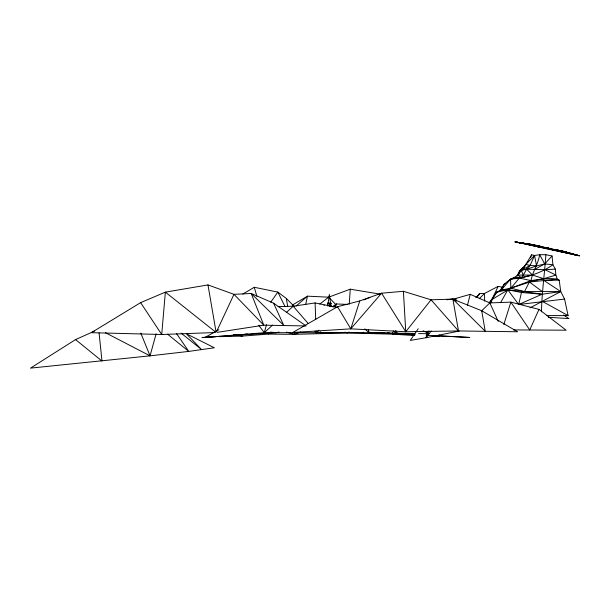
<?xml version="1.0" encoding="UTF-8"?>
<svg xmlns="http://www.w3.org/2000/svg" width="610" height="610" viewBox="0 0 610 610"><rect width="100%" height="100%" fill="white"/><g stroke="black" fill="none" stroke-linecap="round" stroke-linejoin="round"><path stroke-width="0.91" d="M533.498 245.235L561.497 250.87L579.5 255.834L514.939 241.873L533.941 244.915L539.98 246.196L539.972 247.172L532.088 245.479M412.253 333.624L412.207 335.401L414.06 335.492M349.248 304.199L350.247 289.186L380.091 294.127M439.238 334.928L439.124 336.644L432.627 336.339M541.466 311.801C541.855 292.67 544.577 273.753 545.904 254.721L552.073 255.987L552.904 264.74L555.336 269.132L555.862 275.064L557.342 279.25L559.179 280.135L560.75 291.58L564.578 299.075L568.078 315.591L546.712 315.591M328.127 303.101L329.354 294.47L330.513 303.101M418.208 328.744L410.263 340.41L426.138 337.719L427.336 331.299M305.702 304.436L307.455 296.163L328.63 297.177L350.247 289.186M467.496 305.229L470.234 294.333L489.83 302.918L510.852 302.133L538.981 309.384L566.156 330.193L513.551 329.911M94.413 331.146L75.548 339.587L30.5 368.127L150.037 355.844L156.129 333.845M218.898 329.713L204.83 337.528L264.26 332.702L266.524 324.657M489.311 302.865L496.837 292.037L501.328 289.963L507.825 289.826L521.481 292.495L524.508 291.58L529.419 281.972L530.982 280.592C532.69 271.435 538.226 263.947 539.652 254.706L545.904 254.721M503.822 324.512L510.852 302.133L529.732 329.941L538.981 309.384M337.528 306.723L350.781 328.836L359.755 300.943L381.578 293.196L403.401 291.305L431.057 299.8L452.856 299.113L481.709 310.742L517.57 331.764L458.491 330.948L405.757 331.748L350.781 328.836L292.716 332.496L337.528 306.723L359.755 300.943M330.971 306.601L331.1 305.93L329.316 305.93M335.294 307.531L336.461 303.971L347.822 304.421M530.708 257.359L531.623 254.827L534.551 255.483L539.652 254.706L544.699 263.932L552.904 264.74C540.529 273.57 525.576 277.863 510.547 279.128L504.188 284.184L499.453 291.58M489.777 302.804L491.393 299.876L510.875 288.202L530.982 280.592L543.807 278.717L555.862 275.064L545.005 269.696L526.575 269.201L521.275 270.405L523.35 275.064L521.329 277.588L513.101 278.046L510.547 279.128L501.328 289.963C520.223 287.325 537.692 275.697 557.342 279.25L529.419 281.972L542.29 291.58M459.269 331.017L426.138 337.719L428.967 330.803M579.5 255.834L563.343 251.297L554.894 249.52L554.467 250.535C542.275 245.769 529.144 244.069 516.274 242.132L514.939 241.873M543.807 278.717L532.545 275.064L526.575 269.201L530.159 265.358L534.551 255.483L536.571 265.929L526.575 269.201L523.35 275.064M524.219 267.119L522.617 267.653L519.827 270.55L517.722 275.064L511.82 279.212M216.55 331.657L233.981 294.333L251.198 293.486L273.585 303.193L306.128 325.961L263.802 325.168L217.084 332.366M490.524 302.522L498.149 286.364L502.731 287.287M501.328 289.963L504.188 284.184L505.705 283.597M516.96 276.284L519.827 270.55L522.854 268.674M329.56 304.321L329.461 305.122L330.063 305.122L329.758 304.268M500.566 302.705L507.825 289.826L524.508 291.58L542.023 294.256L560.75 291.58L543.815 280.356L559.179 280.135M327.86 306.113L327.57 303.063L331.062 303.063L330.78 306.113M534.551 255.483L525.797 264.473L517.722 275.064L532.545 275.064L521.329 277.588L517.722 275.064L525.797 264.473L531.623 254.827M489.616 302.659L491.866 299.754M492.857 298.214L496.837 292.037L507.825 289.826L518.668 304.512L564.578 299.075M478.179 295.819L479.681 293.509L484.523 293.479L498.149 286.364M270.779 302.133L277.825 292.098L286.349 298.435L294.134 306.319M509.525 280.562L510.547 279.128L510.875 288.202L524.508 291.58L560.75 291.58L530.014 307.844M426.138 337.719L431.27 330.925M454.084 300.738L455.792 298.473L470.234 294.333M476.837 297.161L479.681 293.509L475.823 297.665M350.781 328.836L381.578 293.196L405.757 331.748L431.057 299.8L458.491 330.948L452.856 299.113L485.202 331.192L481.709 310.742M510.875 288.202L519.316 278.061L530.982 280.592M546.057 248.72L546.865 247.797L569.275 253.707L560.925 250.809L578.776 255.643L549.305 249.193M490.867 301.302L492.095 299.914M534.238 269.643L544.699 263.932L552.073 255.987M524.981 266.456L521.275 270.405L530.159 265.358L536.571 265.929L544.699 263.932M479.185 298.778L484.523 293.479L484.66 301.096M481.625 310.841L489.83 302.918L498.286 321.462M333.029 307.135L336.461 303.971L332.679 306.578M314.951 331.268L316.193 332.702L318.961 330.147M258.792 325.29L264.26 332.702L272.525 325.138M286.303 312.534L293.196 306.235L315.103 302.934L337.033 307.348M296.094 306.09L307.455 296.163L292.175 305.16M319.838 304.077L328.63 297.177L335.874 304.565M523.136 268.812L519.827 270.55M518.683 242.742L538.988 246.082L537.723 246.913L546.865 247.797M349.057 331.97L347.471 332.953L294.462 334.341L268.423 334.097L242.383 336.102L219.547 336.674M273.585 303.193L283.757 325.374L251.198 293.486L263.802 325.168L233.981 294.333L207.972 284.923L165.356 292.137L140.613 302.644L91.347 332.679L161.719 334.501L215.216 332.541M362.02 333.167L363.568 332.244M242.788 294.081L254.263 287.279L277.825 292.098L284.862 306.273M363.865 299.891L369.957 297.352M286.38 332.107L294.462 334.341L300.646 332.031M397.201 332.625L392.726 334.166L347.471 332.953L344.818 332.16M514.825 277.573L513.101 278.046L521.329 277.588M219.638 336.339L201.956 337.528L276.246 332.702L279.006 332.053M414.945 334.844L412.207 335.401L392.726 334.166L392.726 332.336M496.837 292.037L498.576 291.733M446.764 299.777L455.792 298.473L456.25 301.233M239.097 335.111L240.942 334.852M244.633 334.341L247.401 333.952M329.4 306.411L331.1 306.212L329.316 306.212M105.438 332.717L150.037 355.844L188.764 351.398L214.362 347.776L186.363 333.739L201.658 349.66L181.124 333.113M545.005 269.696L555.336 269.132M278.137 306.624L293.196 306.235L308.111 323.399M338.337 332.412L322.293 332.702L316.613 332.183M331.062 303.406L327.57 303.406L330.78 303.879L327.86 303.879M323.963 305.236L324.398 305.236M264.26 332.702L374.944 332.702L384.308 333.121M414.884 333.517L368.989 332.702L364.81 328.874M418.651 333.579L429.005 333.754L423.088 330.719M388.051 333.296L390.865 333.426M387.449 333.113L389.348 333.205M388.082 333.243L389.95 333.334M402.089 333.952L400.221 333.853L402.059 333.96M412.368 334.471L414.236 334.562M414.762 334.699L369.37 332.358M426.138 335.271L469.753 337.467L436.661 335.698M412.07 334.387L414.907 334.539M403.904 334.059L414.045 334.623M387.243 333.144L389.096 333.251M548.306 317.276L568.97 318.603L563.457 315.027M532.965 245.563L539.98 246.196M530.075 245.25L538.988 246.082M544.433 247.591L548.009 247.927L551.493 249.071M528.679 244.366L516.274 242.132M530.433 244.549L533.941 244.915L515.671 242.063L531.524 244.419M270.581 332.099L276.246 332.702M519.85 242.879L533.941 244.915M528.87 244.549L525.164 244L531.218 245.296M233.272 334.539L242.383 336.102L242.383 334.364M525.797 264.473L530.159 265.358M540.811 247.355L548.382 248.987L548.009 247.927M556.716 250.794L555.885 249.635L575.756 254.965M563.343 251.297L578.173 255.575M560.925 250.809L574.597 254.835M555.885 249.635L560.125 251.046M561.825 251.61L564.364 252.464M554.894 249.52L562.351 252.227M542.343 301.386L568.078 315.591M393.122 330.887L396.058 333.19L395.783 330.475M215.414 331.924L165.356 292.137L161.719 334.501L140.613 302.644M75.548 339.587L101.984 361.051L99.087 332.969M167.636 334.219L188.764 351.398L176.519 333.556M140.788 333.052L150.037 355.844M254.263 287.279L256.879 296.346M368.478 329.896L368.989 332.702M207.972 284.923L215.993 331.573M286.349 298.435L287.676 306.525M491.393 299.876L491.729 302.644M403.401 291.305L405.757 331.748M320.418 331.787L320.509 333.548M315.103 302.934L315.713 319.678M316.125 330.841L316.193 332.702M294.462 332.503L294.462 334.341M268.423 332.358L268.423 334.097M521.481 292.495L518.668 304.512L542.023 294.256L521.481 292.495M401.67 333.83L399.779 333.731L401.67 333.83"/></g></svg>
